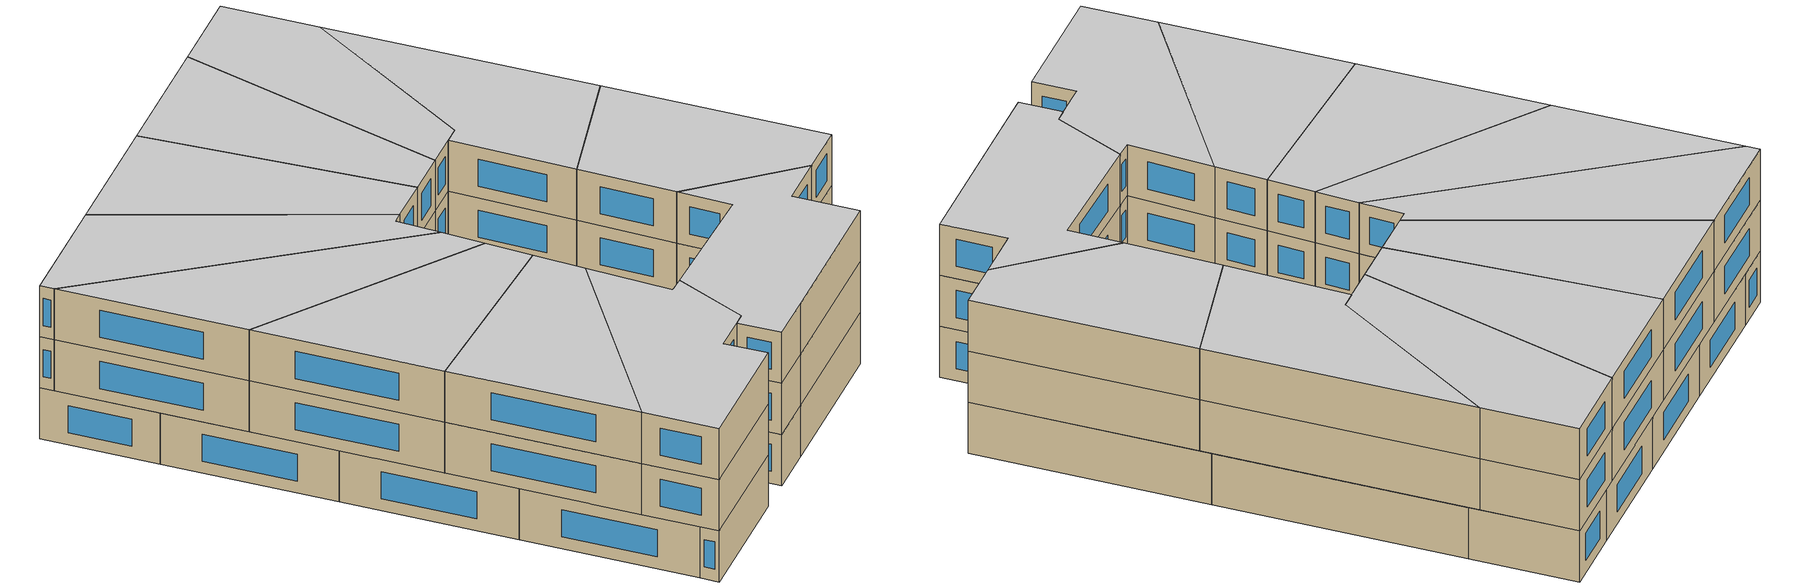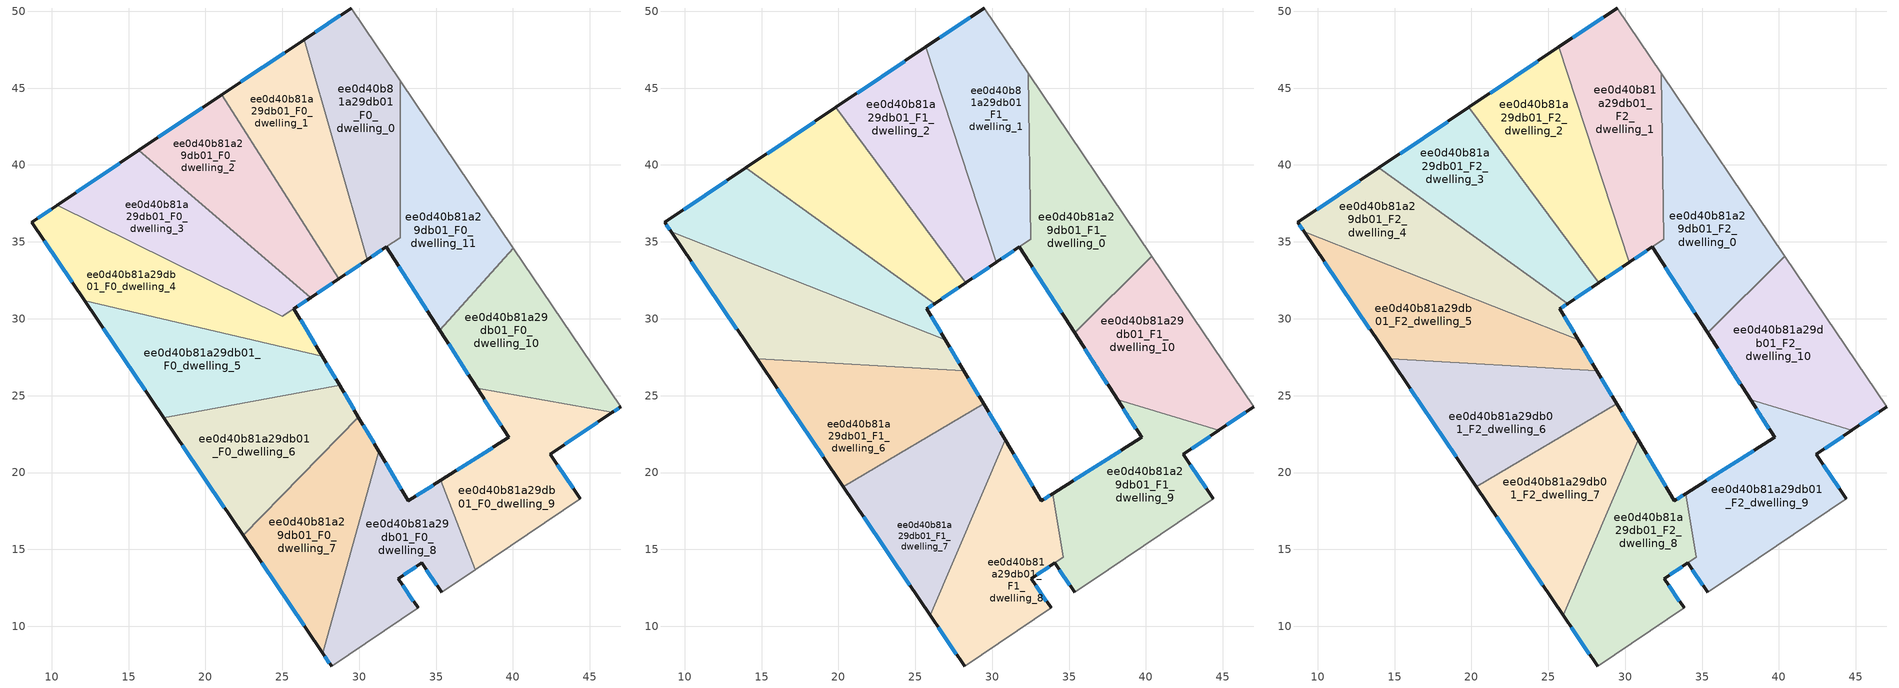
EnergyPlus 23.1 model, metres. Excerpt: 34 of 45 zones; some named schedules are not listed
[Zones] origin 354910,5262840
ee0d40b81a29db01_F0_dwelling_0
 floor ground (EU_floor_Construction): 29.47,50.21 32.66,45.5 32.66,35.27 30.52,33.84 26.41,48.16 z0
 wall outside (EU_wall_Construction): 29.47,50.21 26.41,48.16 / 30.52,33.84 31.77,34.67 z0:3
 wall to ee0d40b81a29db01_F0_dwelling_1 (EU_wall_Construction): 26.41,48.16 30.52,33.84 z0:3
 wall adiabatic (EU_wall_Construction): 32.66,45.5 29.47,50.21 z0:3
 wall to ee0d40b81a29db01_F0_dwelling_11 (EU_wall_Construction): 31.77,34.67 32.66,35.27 32.66,45.5 z0:3
 window (EU_Window_Construction): 28.75,49.73 27.13,48.64 / 30.81,34.04 31.47,34.48 z0.7:2.3
ee0d40b81a29db01_F0_dwelling_1
 floor ground (EU_floor_Construction): 26.41,48.16 30.52,33.84 28.68,32.61 21.04,44.55 z0
 wall outside (EU_wall_Construction): 28.68,32.61 30.52,33.84 / 26.41,48.16 21.04,44.55 z0:3
 wall to ee0d40b81a29db01_F0_dwelling_2 (EU_wall_Construction): 21.04,44.55 28.68,32.61 z0:3
 window (EU_Window_Construction): 29.11,32.9 30.09,33.55 / 25.15,47.31 22.31,45.4 z0.7:2.3
 ceiling adiabatic (EU_roof_Construction): 30.27,33.67 25.69,47.67 21.05,44.55 28.68,32.61 z3
ee0d40b81a29db01_F0_dwelling_10
 floor ground (EU_floor_Construction): 40.03,34.59 47.01,24.27 46.47,23.91 37.66,25.49 35.24,29.26 z0
 wall outside (EU_wall_Construction): 35.24,29.26 37.66,25.49 / 46.47,23.91 47.01,24.27 z0:3
 wall to ee0d40b81a29db01_F0_dwelling_9 (EU_wall_Construction): 37.66,25.49 46.47,23.91 z0:3
 wall to ee0d40b81a29db01_F0_dwelling_11 (EU_wall_Construction): 40.03,34.59 35.24,29.26 z0:3
 wall adiabatic (EU_wall_Construction): 47.01,24.27 40.03,34.59 z0:3
 window (EU_Window_Construction): 35.81,28.37 37.09,26.37 / 46.6,23.99 46.88,24.18 z0.7:2.3
ee0d40b81a29db01_F0_dwelling_11
 floor ground (EU_floor_Construction): 32.66,45.5 40.03,34.59 35.24,29.26 31.77,34.67 32.66,35.27 z0
 wall outside (EU_wall_Construction): 31.77,34.67 35.24,29.26 z0:3
 wall adiabatic (EU_wall_Construction): 40.03,34.59 32.66,45.5 z0:3
 window (EU_Window_Construction): 32.58,33.4 34.42,30.53 z0.7:2.3
ee0d40b81a29db01_F0_dwelling_2
 floor ground (EU_floor_Construction): 21.04,44.55 28.68,32.61 26.83,31.38 15.68,40.95 z0
 wall outside (EU_wall_Construction): 26.83,31.38 28.68,32.61 / 21.04,44.55 15.68,40.95 z0:3
 wall to ee0d40b81a29db01_F0_dwelling_3 (EU_wall_Construction): 15.68,40.95 26.83,31.38 z0:3
 window (EU_Window_Construction): 27.27,31.67 28.24,32.32 / 19.78,43.71 16.94,41.8 z0.7:2.3
 ceiling adiabatic (EU_roof_Construction): 28.68,32.61 21.05,44.55 19.84,43.74 28.26,32.33 z3
ee0d40b81a29db01_F0_dwelling_3
 floor ground (EU_floor_Construction): 26.83,31.38 25.75,30.65 25,30.16 10.36,37.38 15.68,40.95 z0
 wall outside (EU_wall_Construction): 15.68,40.95 10.36,37.38 / 25.75,30.65 26.83,31.38 z0:3
 wall to ee0d40b81a29db01_F0_dwelling_4 (EU_wall_Construction): 10.36,37.38 25,30.16 / 25.01,30.16 25.75,30.65 z0:3
 window (EU_Window_Construction): 14.43,40.11 11.61,38.22 / 26.01,30.82 26.58,31.21 z0.7:2.3
ee0d40b81a29db01_F0_dwelling_4
 floor ground (EU_floor_Construction): 25.75,30.65 27.59,27.56 12.15,31.17 8.7,36.27 10.36,37.38 25.01,30.16 z0
 wall outside (EU_wall_Construction): 10.36,37.38 8.7,36.27 12.15,31.17 / 27.59,27.56 25.75,30.65 z0:3
 wall to ee0d40b81a29db01_F0_dwelling_5 (EU_wall_Construction): 12.15,31.17 27.59,27.56 z0:3
 window (EU_Window_Construction): 9.51,35.07 11.34,32.37 / 9.97,37.12 9.09,36.53 / 27.16,28.29 26.18,29.93 z0.7:2.3
ee0d40b81a29db01_F0_dwelling_5
 floor ground (EU_floor_Construction): 27.59,27.56 28.73,25.66 17.29,23.57 12.15,31.17 z0
 wall outside (EU_wall_Construction): 28.73,25.66 27.59,27.56 / 12.15,31.17 17.29,23.57 z0:3
 wall to ee0d40b81a29db01_F0_dwelling_6 (EU_wall_Construction): 17.29,23.57 28.73,25.66 z0:3
 window (EU_Window_Construction): 28.46,26.11 27.86,27.12 / 13.36,29.38 16.08,25.35 z0.7:2.3
ee0d40b81a29db01_F0_dwelling_6
 floor ground (EU_floor_Construction): 28.73,25.66 29.95,23.61 22.45,15.92 17.29,23.57 z0
 wall outside (EU_wall_Construction): 29.95,23.61 28.73,25.66 / 17.29,23.57 22.45,15.92 z0:3
 wall to ee0d40b81a29db01_F0_dwelling_7 (EU_wall_Construction): 22.45,15.92 29.95,23.61 z0:3
 window (EU_Window_Construction): 29.66,24.09 29.02,25.18 / 18.5,21.77 21.24,17.72 z0.7:2.3
ee0d40b81a29db01_F0_dwelling_7
 floor ground (EU_floor_Construction): 29.95,23.61 31.28,21.39 27.64,8.24 22.45,15.92 z0
 wall outside (EU_wall_Construction): 31.28,21.39 29.95,23.61 / 22.45,15.92 27.64,8.24 z0:3
 wall to ee0d40b81a29db01_F0_dwelling_8 (EU_wall_Construction): 27.64,8.24 31.28,21.39 z0:3
 window (EU_Window_Construction): 30.96,21.91 30.26,23.09 / 23.67,14.12 26.42,10.05 z0.7:2.3
 ceiling adiabatic (EU_roof_Construction): 27.64,8.24 31.28,21.39 29.95,23.61 22.45,15.92 z3
ee0d40b81a29db01_F0_dwelling_8
 floor ground (EU_floor_Construction): 35.31,19.5 37.55,13.69 37.54,13.68 35.35,12.22 34.06,14.12 32.53,13.11 33.83,11.19 28.2,7.42 27.64,8.24 31.28,21.39 33.2,18.17 z0
 wall outside (EU_wall_Construction): 33.83,11.19 32.53,13.11 34.06,14.12 35.35,12.22 / 27.64,8.24 28.2,7.42 / 35.31,19.5 33.2,18.17 31.28,21.39 z0:3
 wall adiabatic (EU_wall_Construction): 28.2,7.42 33.83,11.19 / 35.35,12.22 37.54,13.68 37.55,13.69 z0:3
 wall to ee0d40b81a29db01_F0_dwelling_9 (EU_wall_Construction): 37.55,13.69 35.31,19.5 z0:3
 window (EU_Window_Construction): 34.36,13.68 35.05,12.67 / 32.89,13.34 33.7,13.88 / 33.53,11.64 32.84,12.66 / 27.77,8.05 28.07,7.61 / 32.75,18.93 31.73,20.63 / 34.81,19.19 33.69,18.48 z0.7:2.3
ee0d40b81a29db01_F0_dwelling_9
 floor ground (EU_floor_Construction): 46.47,23.91 42.42,21.19 44.38,18.28 37.55,13.69 35.31,19.5 39.72,22.28 37.66,25.49 z0
 wall outside (EU_wall_Construction): 37.66,25.49 39.72,22.28 35.31,19.5 / 44.38,18.28 42.42,21.19 46.47,23.91 z0:3
 wall adiabatic (EU_wall_Construction): 37.55,13.69 44.38,18.28 z0:3
 window (EU_Window_Construction): 38.68,21.63 36.34,20.15 / 38.14,24.73 39.23,23.03 / 43.37,21.83 45.52,23.27 / 43.92,18.96 42.88,20.51 z0.7:2.3
ee0d40b81a29db01_F1_dwelling_0
 floor to ee0d40b81a29db01_F0_dwelling_11 (EU_floor_Construction): 32.66,45.5 40.03,34.59 35.24,29.26 31.77,34.67 32.66,35.27 z3
 floor to ee0d40b81a29db01_F0_dwelling_0 (EU_floor_Construction): 32.34,45.97 32.66,45.5 32.66,35.27 31.77,34.67 32.51,35.17 z3
 floor to ee0d40b81a29db01_F0_dwelling_10 (EU_floor_Construction): 40.03,34.59 40.38,34.08 35.36,29.08 35.24,29.26 z3
 wall outside (EU_wall_Construction): 31.77,34.67 35.36,29.08 z3:6
 wall to ee0d40b81a29db01_F1_dwelling_1 (EU_wall_Construction): 32.34,45.97 32.51,35.17 31.77,34.67 z3:6
 wall adiabatic (EU_wall_Construction): 40.38,34.08 32.34,45.97 z3:6
 wall to ee0d40b81a29db01_F1_dwelling_10 (EU_wall_Construction): 35.36,29.08 40.38,34.08 z3:6
 window (EU_Window_Construction): 32.61,33.36 34.51,30.39 z3.7:5.3
ee0d40b81a29db01_F1_dwelling_1
 floor to ee0d40b81a29db01_F0_dwelling_0 (EU_floor_Construction): 29.47,50.21 32.34,45.97 32.51,35.17 30.52,33.84 26.41,48.16 z3
 floor to ee0d40b81a29db01_F0_dwelling_1 (EU_floor_Construction): 26.41,48.16 30.52,33.84 30.27,33.67 25.69,47.67 z3
 wall outside (EU_wall_Construction): 29.47,50.21 25.69,47.67 / 30.27,33.67 31.77,34.67 z3:6
 wall to ee0d40b81a29db01_F1_dwelling_2 (EU_wall_Construction): 25.69,47.67 30.27,33.67 z3:6
 wall adiabatic (EU_wall_Construction): 32.34,45.97 29.47,50.21 z3:6
 window (EU_Window_Construction): 28.58,49.61 26.58,48.27 / 30.62,33.91 31.41,34.44 z3.7:5.3
ee0d40b81a29db01_F1_dwelling_10
 floor to ee0d40b81a29db01_F0_dwelling_10 (EU_floor_Construction): 40.38,34.08 47.01,24.27 46.47,23.91 37.66,25.49 35.36,29.08 z3
 floor to ee0d40b81a29db01_F0_dwelling_9 (EU_floor_Construction): 46.47,23.91 44.73,22.74 38.15,24.72 37.66,25.49 z3
 wall outside (EU_wall_Construction): 35.36,29.08 38.15,24.72 / 44.73,22.74 47.01,24.27 z3:6
 wall to ee0d40b81a29db01_F1_dwelling_9 (EU_wall_Construction): 38.15,24.72 44.73,22.74 z3:6
 wall adiabatic (EU_wall_Construction): 47.01,24.27 40.38,34.08 z3:6
 window (EU_Window_Construction): 36.01,28.05 37.49,25.75 / 45.27,23.1 46.47,23.91 z3.7:5.3
ee0d40b81a29db01_F1_dwelling_2
 floor adiabatic (EU_floor_Construction): 25.69,47.67 30.27,33.67 28.26,32.33 19.84,43.74 z3
 wall outside (EU_wall_Construction): 28.26,32.33 30.27,33.67 / 25.69,47.67 19.84,43.74 z3:6
 wall to ee0d40b81a29db01_F1_dwelling_3 (EU_wall_Construction): 19.84,43.74 28.26,32.33 z3:6
 window (EU_Window_Construction): 28.73,32.65 29.8,33.36 / 24.32,46.75 21.21,44.67 z3.7:5.3
ee0d40b81a29db01_F1_dwelling_3
 floor to ee0d40b81a29db01_F0_dwelling_2 (EU_floor_Construction): 19.84,43.74 28.26,32.33 26.83,31.38 15.68,40.95 z3
 floor to ee0d40b81a29db01_F0_dwelling_3 (EU_floor_Construction): 26.83,31.38 26.25,30.99 13.98,39.81 15.68,40.95 z3
 wall outside (EU_wall_Construction): 26.25,30.99 28.26,32.33 / 19.84,43.74 13.98,39.81 z3:6
 wall to ee0d40b81a29db01_F1_dwelling_4 (EU_wall_Construction): 13.98,39.81 26.25,30.99 z3:6
 window (EU_Window_Construction): 26.72,31.3 27.79,32.02 / 18.46,42.82 15.35,40.73 z3.7:5.3
ee0d40b81a29db01_F1_dwelling_4
 floor to ee0d40b81a29db01_F0_dwelling_3 (EU_floor_Construction): 26.25,30.99 25.75,30.65 25,30.16 10.36,37.38 13.98,39.81 z3
 floor to ee0d40b81a29db01_F0_dwelling_4 (EU_floor_Construction): 25.75,30.65 26.96,28.63 9.11,35.66 8.7,36.27 10.36,37.38 25.01,30.16 z3
 wall outside (EU_wall_Construction): 26.96,28.63 25.75,30.65 26.25,30.99 / 13.98,39.81 8.7,36.27 9.11,35.66 z3:6
 wall to ee0d40b81a29db01_F1_dwelling_5 (EU_wall_Construction): 9.11,35.66 26.96,28.63 z3:6
 window (EU_Window_Construction): 25.87,30.73 26.13,30.91 / 26.68,29.1 26.04,30.18 / 8.8,36.13 9.02,35.8 / 12.74,38.98 9.94,37.1 z3.7:5.3
ee0d40b81a29db01_F1_dwelling_5
 floor to ee0d40b81a29db01_F0_dwelling_4 (EU_floor_Construction): 26.96,28.63 27.59,27.56 12.15,31.17 9.11,35.66 z3
 floor to ee0d40b81a29db01_F0_dwelling_5 (EU_floor_Construction): 27.59,27.56 28.15,26.63 14.7,27.39 12.15,31.17 z3
 wall outside (EU_wall_Construction): 28.15,26.63 26.96,28.63 / 9.11,35.66 14.7,27.39 z3:6
 wall to ee0d40b81a29db01_F1_dwelling_6 (EU_wall_Construction): 14.7,27.39 28.15,26.63 z3:6
 window (EU_Window_Construction): 27.87,27.1 27.24,28.16 / 10.43,33.72 13.39,29.33 z3.7:5.3
ee0d40b81a29db01_F1_dwelling_6
 floor to ee0d40b81a29db01_F0_dwelling_5 (EU_floor_Construction): 28.15,26.63 28.73,25.66 17.29,23.57 14.7,27.39 z3
 floor to ee0d40b81a29db01_F0_dwelling_6 (EU_floor_Construction): 28.73,25.66 29.44,24.47 20.32,19.07 17.29,23.57 z3
 wall outside (EU_wall_Construction): 29.44,24.47 28.15,26.63 / 14.7,27.39 20.32,19.07 z3:6
 wall to ee0d40b81a29db01_F1_dwelling_7 (EU_wall_Construction): 20.32,19.07 29.44,24.47 z3:6
 window (EU_Window_Construction): 29.13,24.98 28.45,26.13 / 16.02,25.44 19,21.03 z3.7:5.3
ee0d40b81a29db01_F1_dwelling_7
 floor to ee0d40b81a29db01_F0_dwelling_6 (EU_floor_Construction): 29.44,24.47 29.95,23.61 22.45,15.93 20.32,19.07 z3
 floor adiabatic (EU_floor_Construction): 29.95,23.61 30.84,22.12 25.97,10.71 22.45,15.93 z3
 wall outside (EU_wall_Construction): 30.84,22.12 29.44,24.47 / 20.32,19.07 25.97,10.71 z3:6
 wall to ee0d40b81a29db01_F1_dwelling_8 (EU_wall_Construction): 25.97,10.71 30.84,22.12 z3:6
 window (EU_Window_Construction): 30.51,22.67 29.77,23.92 / 21.65,17.11 24.65,12.67 z3.7:5.3
ee0d40b81a29db01_F1_dwelling_8
 floor to ee0d40b81a29db01_F0_dwelling_8 (EU_floor_Construction): 33.93,18.63 34.61,14.49 32.53,13.11 33.83,11.19 28.2,7.42 27.64,8.24 31.28,21.39 33.2,18.17 z3
 floor adiabatic (EU_floor_Construction): 30.84,22.12 31.28,21.39 27.64,8.24 25.97,10.71 z3
 wall outside (EU_wall_Construction): 33.83,11.19 32.53,13.11 34.06,14.12 / 25.97,10.71 28.2,7.42 / 33.93,18.63 33.2,18.17 30.84,22.12 z3:6
 wall adiabatic (EU_wall_Construction): 28.2,7.42 33.83,11.19 z3:6
 wall to ee0d40b81a29db01_F1_dwelling_9 (EU_wall_Construction): 34.06,14.12 34.61,14.49 33.93,18.63 z3:6
 window (EU_Window_Construction): 33.53,11.64 32.84,12.66 / 26.5,9.94 27.67,8.19 / 32.64,19.1 31.39,21.19 / 33.76,18.52 33.37,18.28 / 32.89,13.34 33.7,13.88 z3.7:5.3
ee0d40b81a29db01_F1_dwelling_9
 floor to ee0d40b81a29db01_F0_dwelling_8 (EU_floor_Construction): 35.31,19.5 37.55,13.69 37.54,13.68 35.35,12.22 34.06,14.12 34.61,14.49 33.93,18.63 z3
 floor to ee0d40b81a29db01_F0_dwelling_9 (EU_floor_Construction): 44.73,22.74 42.42,21.19 44.38,18.28 37.55,13.69 35.31,19.5 39.72,22.28 38.15,24.72 z3
 wall outside (EU_wall_Construction): 38.15,24.72 39.72,22.28 33.93,18.63 / 44.38,18.28 42.42,21.19 44.73,22.74 / 34.06,14.12 35.35,12.22 z3:6
 wall adiabatic (EU_wall_Construction): 35.35,12.22 37.54,13.68 44.38,18.28 z3:6
 window (EU_Window_Construction): 38.36,21.42 35.29,19.49 / 38.52,24.15 39.35,22.85 / 42.96,21.55 44.19,22.38 / 43.92,18.96 42.88,20.51 / 34.36,13.68 35.05,12.67 z3.7:5.3
ee0d40b81a29db01_F2_dwelling_0
 floor to ee0d40b81a29db01_F1_dwelling_0 (EU_floor_Construction): 32.34,45.97 40.38,34.08 35.36,29.08 31.77,34.67 32.51,35.17 z6
 wall outside (EU_wall_Construction): 31.77,34.67 35.36,29.08 z6:9
 wall to ee0d40b81a29db01_F2_dwelling_1 (EU_wall_Construction): 32.34,45.97 32.51,35.17 31.77,34.67 z6:9
 wall adiabatic (EU_wall_Construction): 40.38,34.08 32.34,45.97 z6:9
 wall to ee0d40b81a29db01_F2_dwelling_10 (EU_wall_Construction): 35.36,29.08 40.38,34.08 z6:9
 window (EU_Window_Construction): 32.61,33.36 34.51,30.39 z6.7:8.3
 ceiling to ee0d40b81a29db01_F3_dwelling_0 (EU_floor_Construction): 40.38,34.08 32.34,45.97 32.51,35.17 31.77,34.67 35.36,29.08 z9
ee0d40b81a29db01_F2_dwelling_1
 floor to ee0d40b81a29db01_F1_dwelling_1 (EU_floor_Construction): 29.47,50.21 32.34,45.97 32.51,35.17 30.27,33.67 25.69,47.67 z6
 wall outside (EU_wall_Construction): 29.47,50.21 25.69,47.67 / 30.27,33.67 31.77,34.67 z6:9
 wall to ee0d40b81a29db01_F2_dwelling_2 (EU_wall_Construction): 25.69,47.67 30.27,33.67 z6:9
 wall adiabatic (EU_wall_Construction): 32.34,45.97 29.47,50.21 z6:9
 window (EU_Window_Construction): 28.58,49.61 26.58,48.27 / 30.62,33.91 31.41,34.44 z6.7:8.3
 ceiling to ee0d40b81a29db01_F3_dwelling_1 (EU_floor_Construction): 32.51,35.17 32.34,45.97 29.47,50.21 25.69,47.67 30.27,33.67 z9
ee0d40b81a29db01_F2_dwelling_10
 floor to ee0d40b81a29db01_F1_dwelling_10 (EU_floor_Construction): 40.38,34.08 47.01,24.27 44.73,22.74 38.15,24.72 35.36,29.08 z6
 wall outside (EU_wall_Construction): 35.36,29.08 38.15,24.72 / 44.73,22.74 47.01,24.27 z6:9
 wall to ee0d40b81a29db01_F2_dwelling_9 (EU_wall_Construction): 38.15,24.72 44.73,22.74 z6:9
 wall adiabatic (EU_wall_Construction): 47.01,24.27 40.38,34.08 z6:9
 window (EU_Window_Construction): 36.01,28.05 37.49,25.75 / 45.27,23.1 46.47,23.91 z6.7:8.3
 ceiling to ee0d40b81a29db01_F3_dwelling_10 (EU_floor_Construction): 47.01,24.27 40.38,34.08 35.36,29.08 38.15,24.72 44.73,22.74 z9
ee0d40b81a29db01_F2_dwelling_2
 floor to ee0d40b81a29db01_F1_dwelling_2 (EU_floor_Construction): 25.69,47.67 30.27,33.67 28.26,32.33 19.84,43.74 z6
 wall outside (EU_wall_Construction): 28.26,32.33 30.27,33.67 / 25.69,47.67 19.84,43.74 z6:9
 wall to ee0d40b81a29db01_F2_dwelling_3 (EU_wall_Construction): 19.84,43.74 28.26,32.33 z6:9
 window (EU_Window_Construction): 28.73,32.65 29.8,33.36 / 24.32,46.75 21.21,44.67 z6.7:8.3
 ceiling to ee0d40b81a29db01_F3_dwelling_2 (EU_floor_Construction): 30.27,33.67 25.69,47.67 19.84,43.74 28.26,32.33 z9
ee0d40b81a29db01_F2_dwelling_3
 floor to ee0d40b81a29db01_F1_dwelling_3 (EU_floor_Construction): 19.84,43.74 28.26,32.33 26.25,30.99 13.98,39.81 z6
 wall outside (EU_wall_Construction): 26.25,30.99 28.26,32.33 / 19.84,43.74 13.98,39.81 z6:9
 wall to ee0d40b81a29db01_F2_dwelling_4 (EU_wall_Construction): 13.98,39.81 26.25,30.99 z6:9
 window (EU_Window_Construction): 26.72,31.3 27.79,32.02 / 18.46,42.82 15.35,40.73 z6.7:8.3
 ceiling to ee0d40b81a29db01_F3_dwelling_3 (EU_floor_Construction): 28.26,32.33 19.84,43.74 13.98,39.81 26.25,30.99 z9
ee0d40b81a29db01_F2_dwelling_4
 floor to ee0d40b81a29db01_F1_dwelling_4 (EU_floor_Construction): 26.25,30.99 25.75,30.65 26.96,28.63 9.11,35.66 8.7,36.27 13.98,39.81 z6
 wall outside (EU_wall_Construction): 26.96,28.63 25.75,30.65 26.25,30.99 / 13.98,39.81 8.7,36.27 9.11,35.66 z6:9
 wall to ee0d40b81a29db01_F2_dwelling_5 (EU_wall_Construction): 9.11,35.66 26.96,28.63 z6:9
 window (EU_Window_Construction): 25.87,30.73 26.13,30.91 / 26.68,29.1 26.04,30.18 / 8.8,36.13 9.02,35.8 / 12.74,38.98 9.94,37.1 z6.7:8.3
 ceiling to ee0d40b81a29db01_F3_dwelling_4 (EU_floor_Construction): 26.96,28.63 25.75,30.65 26.25,30.99 13.98,39.81 8.7,36.27 9.11,35.66 z9
ee0d40b81a29db01_F2_dwelling_5
 floor to ee0d40b81a29db01_F1_dwelling_5 (EU_floor_Construction): 26.96,28.63 28.15,26.63 14.7,27.39 9.11,35.66 z6
 wall outside (EU_wall_Construction): 28.15,26.63 26.96,28.63 / 9.11,35.66 14.7,27.39 z6:9
 wall to ee0d40b81a29db01_F2_dwelling_6 (EU_wall_Construction): 14.7,27.39 28.15,26.63 z6:9
 window (EU_Window_Construction): 27.87,27.1 27.24,28.16 / 10.43,33.72 13.39,29.33 z6.7:8.3
 ceiling to ee0d40b81a29db01_F3_dwelling_5 (EU_floor_Construction): 28.15,26.63 26.96,28.63 9.11,35.66 14.7,27.39 z9
ee0d40b81a29db01_F2_dwelling_6
 floor to ee0d40b81a29db01_F1_dwelling_6 (EU_floor_Construction): 28.15,26.63 29.44,24.47 20.32,19.07 14.7,27.39 z6
 wall outside (EU_wall_Construction): 29.44,24.47 28.15,26.63 / 14.7,27.39 20.32,19.07 z6:9
 wall to ee0d40b81a29db01_F2_dwelling_7 (EU_wall_Construction): 20.32,19.07 29.44,24.47 z6:9
 window (EU_Window_Construction): 29.13,24.98 28.45,26.13 / 16.02,25.44 19,21.03 z6.7:8.3
 ceiling to ee0d40b81a29db01_F3_dwelling_6 (EU_floor_Construction): 29.44,24.47 28.15,26.63 14.7,27.39 20.32,19.07 z9
ee0d40b81a29db01_F2_dwelling_7
 floor to ee0d40b81a29db01_F1_dwelling_7 (EU_floor_Construction): 29.44,24.47 30.84,22.12 25.97,10.71 20.32,19.07 z6
 wall outside (EU_wall_Construction): 30.84,22.12 29.44,24.47 / 20.32,19.07 25.97,10.71 z6:9
 wall to ee0d40b81a29db01_F2_dwelling_8 (EU_wall_Construction): 25.97,10.71 30.84,22.12 z6:9
 window (EU_Window_Construction): 30.51,22.67 29.77,23.92 / 21.65,17.11 24.65,12.67 z6.7:8.3
 ceiling to ee0d40b81a29db01_F3_dwelling_7 (EU_floor_Construction): 25.97,10.71 30.84,22.12 29.44,24.47 20.32,19.07 z9
ee0d40b81a29db01_F2_dwelling_8
 floor to ee0d40b81a29db01_F1_dwelling_8 (EU_floor_Construction): 33.93,18.63 34.61,14.49 32.53,13.11 33.83,11.19 28.2,7.42 25.97,10.71 30.84,22.12 33.2,18.17 z6
 wall outside (EU_wall_Construction): 33.83,11.19 32.53,13.11 34.06,14.12 / 25.97,10.71 28.2,7.42 / 33.93,18.63 33.2,18.17 30.84,22.12 z6:9
 wall adiabatic (EU_wall_Construction): 28.2,7.42 33.83,11.19 z6:9
 wall to ee0d40b81a29db01_F2_dwelling_9 (EU_wall_Construction): 34.06,14.12 34.61,14.49 33.93,18.63 z6:9
 window (EU_Window_Construction): 33.53,11.64 32.84,12.66 / 26.5,9.94 27.67,8.19 / 32.64,19.1 31.39,21.19 / 33.76,18.52 33.37,18.28 / 32.89,13.34 33.7,13.88 z6.7:8.3
 ceiling to ee0d40b81a29db01_F3_dwelling_8 (EU_floor_Construction): 33.83,11.19 32.53,13.11 34.61,14.49 33.93,18.63 33.2,18.17 30.84,22.12 25.97,10.71 28.2,7.42 z9
ee0d40b81a29db01_F2_dwelling_9
 floor to ee0d40b81a29db01_F1_dwelling_9 (EU_floor_Construction): 44.73,22.74 42.42,21.19 44.38,18.28 37.54,13.68 35.35,12.22 34.06,14.12 34.61,14.49 33.93,18.63 39.72,22.28 38.15,24.72 z6
 wall outside (EU_wall_Construction): 38.15,24.72 39.72,22.28 33.93,18.63 / 44.38,18.28 42.42,21.19 44.73,22.74 / 34.06,14.12 35.35,12.22 z6:9
 wall adiabatic (EU_wall_Construction): 35.35,12.22 37.54,13.68 44.38,18.28 z6:9
 window (EU_Window_Construction): 38.36,21.42 35.29,19.49 / 38.52,24.15 39.35,22.85 / 42.96,21.55 44.19,22.38 / 43.92,18.96 42.88,20.51 / 34.36,13.68 35.05,12.67 z6.7:8.3
 ceiling to ee0d40b81a29db01_F3_dwelling_9 (EU_floor_Construction): 44.38,18.28 42.42,21.19 44.73,22.74 38.15,24.72 39.72,22.28 33.93,18.63 34.61,14.49 34.06,14.12 35.35,12.22 37.54,13.68 z9
[Building]
EU S2 Campaign: North Axis=0; Terrain=City; Solar Distribution=FullExterior
[Site:Location]
Budapest.Ferenc.Liszt.Intl.AP: Latitude=47.437; Longitude=19.256; Time Zone=1; Elevation=185
[SizingPeriod:WeatherFileDays]
AnnualSizingPeriod: Begin Month=1; Begin Day of Month=1; End Month=12; End Day of Month=31; Day of Week for Start Day=Monday; Use Weather File Daylight Saving Period=No; Use Weather File Rain and Snow Indicators=No
[MATERIAL]
EU_InternalMass_Material: Roughness=MediumRough; Thickness=0.1; Conductivity=1; Density=1800; Specific Heat=900; Thermal Absorptance=0.9; Solar Absorptance=0.7; Visible Absorptance=0.7
[MATERIAL:NOMASS] Roughness=MediumRough; Thermal Absorptance=0.9; Solar Absorptance=0.7; Visible Absorptance=0.7
Name | Thermal Resistance
EU_wall_NoMass | 0.832559
EU_roof_NoMass | 1.39638
EU_floor_NoMass | 0.872794
[WINDOWMATERIAL:SIMPLEGLAZINGSYSTEM]
EU_Window_SimpleGlazing: UFactor=2.79869; Solar Heat Gain Coefficient=0.75; Visible Transmittance=0.75
[CONSTRUCTION]
EU_wall_Construction: EU_wall_NoMass
EU_roof_Construction: EU_roof_NoMass
EU_floor_Construction: EU_floor_NoMass
EU_Window_Construction: EU_Window_SimpleGlazing
EU_InternalMass_Construction: EU_InternalMass_Material
[ZONE] Type=1; Multiplier=1; Ceiling Height=autocalculate; Floor Area=autocalculate; Part of Total Floor Area=Yes
Name | Volume
ee0d40b81a29db01_F0_dwelling_0 | 181.905
ee0d40b81a29db01_F1_dwelling_0; ee0d40b81a29db01_F2_dwelling_0 | 203.246
ee0d40b81a29db01_F0_dwelling_1 | 184.555
ee0d40b81a29db01_F1_dwelling_1; ee0d40b81a29db01_F2_dwelling_1 | 199.438
ee0d40b81a29db01_F0_dwelling_10 | 184.536
ee0d40b81a29db01_F1_dwelling_10; ee0d40b81a29db01_F2_dwelling_10 | 201.342
ee0d40b81a29db01_F0_dwelling_11 | 187.185
ee0d40b81a29db01_F0_dwelling_2 | 184.514
ee0d40b81a29db01_F1_dwelling_2; ee0d40b81a29db01_F2_dwelling_2 | 201.306
ee0d40b81a29db01_F0_dwelling_3 | 182.67
ee0d40b81a29db01_F1_dwelling_3; ee0d40b81a29db01_F2_dwelling_3; ee0d40b81a29db01_F1_dwelling_4; ee0d40b81a29db01_F2_dwelling_4 | 201.333
ee0d40b81a29db01_F0_dwelling_4 | 186.462
ee0d40b81a29db01_F0_dwelling_5 | 184.566
ee0d40b81a29db01_F1_dwelling_5; ee0d40b81a29db01_F2_dwelling_5 | 201.314
ee0d40b81a29db01_F0_dwelling_6 | 184.56
ee0d40b81a29db01_F1_dwelling_6; ee0d40b81a29db01_F2_dwelling_6 | 201.326
ee0d40b81a29db01_F0_dwelling_7 | 184.522
ee0d40b81a29db01_F1_dwelling_7; ee0d40b81a29db01_F2_dwelling_7 | 201.312
ee0d40b81a29db01_F0_dwelling_8 | 184.57
ee0d40b81a29db01_F1_dwelling_8 | 199.92
ee0d40b81a29db01_F2_dwelling_8 | 199.939
ee0d40b81a29db01_F0_dwelling_9 | 184.556
ee0d40b81a29db01_F1_dwelling_9; ee0d40b81a29db01_F2_dwelling_9 | 202.749
[INTERNALMASS] Construction=EU_InternalMass_Construction
Name | Zone or ZoneList | Surface Area
ee0d40b81a29db01_F0_dwelling_0_EU_InternalMass | ee0d40b81a29db01_F0_dwelling_0 | 60.6346
ee0d40b81a29db01_F0_dwelling_1_EU_InternalMass | ee0d40b81a29db01_F0_dwelling_1 | 61.5185
ee0d40b81a29db01_F0_dwelling_2_EU_InternalMass | ee0d40b81a29db01_F0_dwelling_2 | 61.5046
ee0d40b81a29db01_F0_dwelling_3_EU_InternalMass | ee0d40b81a29db01_F0_dwelling_3 | 60.892
ee0d40b81a29db01_F0_dwelling_4_EU_InternalMass | ee0d40b81a29db01_F0_dwelling_4 | 62.1556
ee0d40b81a29db01_F0_dwelling_5_EU_InternalMass | ee0d40b81a29db01_F0_dwelling_5 | 61.5217
ee0d40b81a29db01_F0_dwelling_6_EU_InternalMass | ee0d40b81a29db01_F0_dwelling_6 | 61.5197
ee0d40b81a29db01_F0_dwelling_7_EU_InternalMass | ee0d40b81a29db01_F0_dwelling_7 | 61.5074
ee0d40b81a29db01_F0_dwelling_8_EU_InternalMass | ee0d40b81a29db01_F0_dwelling_8 | 61.5235
ee0d40b81a29db01_F0_dwelling_9_EU_InternalMass | ee0d40b81a29db01_F0_dwelling_9 | 61.5185
ee0d40b81a29db01_F0_dwelling_10_EU_InternalMass | ee0d40b81a29db01_F0_dwelling_10 | 61.5118
ee0d40b81a29db01_F0_dwelling_11_EU_InternalMass | ee0d40b81a29db01_F0_dwelling_11 | 62.396
ee0d40b81a29db01_F1_dwelling_0_EU_InternalMass | ee0d40b81a29db01_F1_dwelling_0 | 67.7471
ee0d40b81a29db01_F1_dwelling_1_EU_InternalMass | ee0d40b81a29db01_F1_dwelling_1 | 66.4803
ee0d40b81a29db01_F1_dwelling_2_EU_InternalMass | ee0d40b81a29db01_F1_dwelling_2 | 67.102
ee0d40b81a29db01_F1_dwelling_3_EU_InternalMass | ee0d40b81a29db01_F1_dwelling_3 | 67.1111
ee0d40b81a29db01_F1_dwelling_4_EU_InternalMass | ee0d40b81a29db01_F1_dwelling_4 | 67.1107
ee0d40b81a29db01_F1_dwelling_5_EU_InternalMass | ee0d40b81a29db01_F1_dwelling_5 | 67.1046
ee0d40b81a29db01_F1_dwelling_6_EU_InternalMass | ee0d40b81a29db01_F1_dwelling_6 | 67.1083
ee0d40b81a29db01_F1_dwelling_7_EU_InternalMass | ee0d40b81a29db01_F1_dwelling_7 | 67.1041
ee0d40b81a29db01_F1_dwelling_8_EU_InternalMass | ee0d40b81a29db01_F1_dwelling_8 | 66.6458
ee0d40b81a29db01_F1_dwelling_9_EU_InternalMass | ee0d40b81a29db01_F1_dwelling_9 | 67.5836
ee0d40b81a29db01_F1_dwelling_10_EU_InternalMass | ee0d40b81a29db01_F1_dwelling_10 | 67.114
ee0d40b81a29db01_F2_dwelling_0_EU_InternalMass | ee0d40b81a29db01_F2_dwelling_0 | 67.7471
ee0d40b81a29db01_F2_dwelling_1_EU_InternalMass | ee0d40b81a29db01_F2_dwelling_1 | 66.4803
ee0d40b81a29db01_F2_dwelling_2_EU_InternalMass | ee0d40b81a29db01_F2_dwelling_2 | 67.102
ee0d40b81a29db01_F2_dwelling_3_EU_InternalMass | ee0d40b81a29db01_F2_dwelling_3 | 67.1111
ee0d40b81a29db01_F2_dwelling_4_EU_InternalMass | ee0d40b81a29db01_F2_dwelling_4 | 67.1107
ee0d40b81a29db01_F2_dwelling_5_EU_InternalMass | ee0d40b81a29db01_F2_dwelling_5 | 67.1046
ee0d40b81a29db01_F2_dwelling_6_EU_InternalMass | ee0d40b81a29db01_F2_dwelling_6 | 67.1083
ee0d40b81a29db01_F2_dwelling_7_EU_InternalMass | ee0d40b81a29db01_F2_dwelling_7 | 67.1041
ee0d40b81a29db01_F2_dwelling_8_EU_InternalMass | ee0d40b81a29db01_F2_dwelling_8 | 66.6458
ee0d40b81a29db01_F2_dwelling_9_EU_InternalMass | ee0d40b81a29db01_F2_dwelling_9 | 67.5836
ee0d40b81a29db01_F2_dwelling_10_EU_InternalMass | ee0d40b81a29db01_F2_dwelling_10 | 67.114
[OTHEREQUIPMENT] Fuel Type=Electricity; Design Level Calculation Method=Watts/Area; Power per Zone Floor Area=1; Fraction Latent=0; Fraction Radiant=0; Fraction Lost=0; Carbon Dioxide Generation Rate=0; EndUse Subcategory=EU_Step8_InternalGains
Name | Zone or ZoneList or Space or SpaceList | Schedule
EU_Step8_InternalGain_ee0d40b81a29db01_F0_dwelling_0_f000 | ee0d40b81a29db01_F0_dwelling_0 | EU_Step8_GainSchedule_ee0d40b81a29db01_F0_dwelling_0_f000
EU_Step8_InternalGain_ee0d40b81a29db01_F0_dwelling_1_f000 | ee0d40b81a29db01_F0_dwelling_1 | EU_Step8_GainSchedule_ee0d40b81a29db01_F0_dwelling_1_f000
EU_Step8_InternalGain_ee0d40b81a29db01_F0_dwelling_2_f000 | ee0d40b81a29db01_F0_dwelling_2 | EU_Step8_GainSchedule_ee0d40b81a29db01_F0_dwelling_2_f000
EU_Step8_InternalGain_ee0d40b81a29db01_F0_dwelling_3_f000 | ee0d40b81a29db01_F0_dwelling_3 | EU_Step8_GainSchedule_ee0d40b81a29db01_F0_dwelling_3_f000
EU_Step8_InternalGain_ee0d40b81a29db01_F0_dwelling_4_f000 | ee0d40b81a29db01_F0_dwelling_4 | EU_Step8_GainSchedule_ee0d40b81a29db01_F0_dwelling_4_f000
EU_Step8_InternalGain_ee0d40b81a29db01_F0_dwelling_5_f000 | ee0d40b81a29db01_F0_dwelling_5 | EU_Step8_GainSchedule_ee0d40b81a29db01_F0_dwelling_5_f000
EU_Step8_InternalGain_ee0d40b81a29db01_F0_dwelling_6_f000 | ee0d40b81a29db01_F0_dwelling_6 | EU_Step8_GainSchedule_ee0d40b81a29db01_F0_dwelling_6_f000
EU_Step8_InternalGain_ee0d40b81a29db01_F0_dwelling_7_f000 | ee0d40b81a29db01_F0_dwelling_7 | EU_Step8_GainSchedule_ee0d40b81a29db01_F0_dwelling_7_f000
EU_Step8_InternalGain_ee0d40b81a29db01_F0_dwelling_8_f000 | ee0d40b81a29db01_F0_dwelling_8 | EU_Step8_GainSchedule_ee0d40b81a29db01_F0_dwelling_8_f000
EU_Step8_InternalGain_ee0d40b81a29db01_F0_dwelling_9_f000 | ee0d40b81a29db01_F0_dwelling_9 | EU_Step8_GainSchedule_ee0d40b81a29db01_F0_dwelling_9_f000
EU_Step8_InternalGain_ee0d40b81a29db01_F0_dwelling_10_f000 | ee0d40b81a29db01_F0_dwelling_10 | EU_Step8_GainSchedule_ee0d40b81a29db01_F0_dwelling_10_f000
EU_Step8_InternalGain_ee0d40b81a29db01_F0_dwelling_11_f000 | ee0d40b81a29db01_F0_dwelling_11 | EU_Step8_GainSchedule_ee0d40b81a29db01_F0_dwelling_11_f000
EU_Step8_InternalGain_ee0d40b81a29db01_F1_dwelling_0_f000 | ee0d40b81a29db01_F1_dwelling_0 | EU_Step8_GainSchedule_ee0d40b81a29db01_F1_dwelling_0_f000
EU_Step8_InternalGain_ee0d40b81a29db01_F1_dwelling_1_f000 | ee0d40b81a29db01_F1_dwelling_1 | EU_Step8_GainSchedule_ee0d40b81a29db01_F1_dwelling_1_f000
EU_Step8_InternalGain_ee0d40b81a29db01_F1_dwelling_2_f000 | ee0d40b81a29db01_F1_dwelling_2 | EU_Step8_GainSchedule_ee0d40b81a29db01_F1_dwelling_2_f000
EU_Step8_InternalGain_ee0d40b81a29db01_F1_dwelling_3_f000 | ee0d40b81a29db01_F1_dwelling_3 | EU_Step8_GainSchedule_ee0d40b81a29db01_F1_dwelling_3_f000
EU_Step8_InternalGain_ee0d40b81a29db01_F1_dwelling_4_f000 | ee0d40b81a29db01_F1_dwelling_4 | EU_Step8_GainSchedule_ee0d40b81a29db01_F1_dwelling_4_f000
EU_Step8_InternalGain_ee0d40b81a29db01_F1_dwelling_5_f000 | ee0d40b81a29db01_F1_dwelling_5 | EU_Step8_GainSchedule_ee0d40b81a29db01_F1_dwelling_5_f000
EU_Step8_InternalGain_ee0d40b81a29db01_F1_dwelling_6_f000 | ee0d40b81a29db01_F1_dwelling_6 | EU_Step8_GainSchedule_ee0d40b81a29db01_F1_dwelling_6_f000
EU_Step8_InternalGain_ee0d40b81a29db01_F1_dwelling_7_f000 | ee0d40b81a29db01_F1_dwelling_7 | EU_Step8_GainSchedule_ee0d40b81a29db01_F1_dwelling_7_f000
EU_Step8_InternalGain_ee0d40b81a29db01_F1_dwelling_8_f000 | ee0d40b81a29db01_F1_dwelling_8 | EU_Step8_GainSchedule_ee0d40b81a29db01_F1_dwelling_8_f000
EU_Step8_InternalGain_ee0d40b81a29db01_F1_dwelling_9_f000 | ee0d40b81a29db01_F1_dwelling_9 | EU_Step8_GainSchedule_ee0d40b81a29db01_F1_dwelling_9_f000
EU_Step8_InternalGain_ee0d40b81a29db01_F1_dwelling_10_f000 | ee0d40b81a29db01_F1_dwelling_10 | EU_Step8_GainSchedule_ee0d40b81a29db01_F1_dwelling_10_f000
EU_Step8_InternalGain_ee0d40b81a29db01_F2_dwelling_0_f000 | ee0d40b81a29db01_F2_dwelling_0 | EU_Step8_GainSchedule_ee0d40b81a29db01_F2_dwelling_0_f000
EU_Step8_InternalGain_ee0d40b81a29db01_F2_dwelling_1_f000 | ee0d40b81a29db01_F2_dwelling_1 | EU_Step8_GainSchedule_ee0d40b81a29db01_F2_dwelling_1_f000
EU_Step8_InternalGain_ee0d40b81a29db01_F2_dwelling_2_f000 | ee0d40b81a29db01_F2_dwelling_2 | EU_Step8_GainSchedule_ee0d40b81a29db01_F2_dwelling_2_f000
EU_Step8_InternalGain_ee0d40b81a29db01_F2_dwelling_3_f000 | ee0d40b81a29db01_F2_dwelling_3 | EU_Step8_GainSchedule_ee0d40b81a29db01_F2_dwelling_3_f000
EU_Step8_InternalGain_ee0d40b81a29db01_F2_dwelling_4_f000 | ee0d40b81a29db01_F2_dwelling_4 | EU_Step8_GainSchedule_ee0d40b81a29db01_F2_dwelling_4_f000
EU_Step8_InternalGain_ee0d40b81a29db01_F2_dwelling_5_f000 | ee0d40b81a29db01_F2_dwelling_5 | EU_Step8_GainSchedule_ee0d40b81a29db01_F2_dwelling_5_f000
EU_Step8_InternalGain_ee0d40b81a29db01_F2_dwelling_6_f000 | ee0d40b81a29db01_F2_dwelling_6 | EU_Step8_GainSchedule_ee0d40b81a29db01_F2_dwelling_6_f000
EU_Step8_InternalGain_ee0d40b81a29db01_F2_dwelling_7_f000 | ee0d40b81a29db01_F2_dwelling_7 | EU_Step8_GainSchedule_ee0d40b81a29db01_F2_dwelling_7_f000
EU_Step8_InternalGain_ee0d40b81a29db01_F2_dwelling_8_f000 | ee0d40b81a29db01_F2_dwelling_8 | EU_Step8_GainSchedule_ee0d40b81a29db01_F2_dwelling_8_f000
EU_Step8_InternalGain_ee0d40b81a29db01_F2_dwelling_9_f000 | ee0d40b81a29db01_F2_dwelling_9 | EU_Step8_GainSchedule_ee0d40b81a29db01_F2_dwelling_9_f000
EU_Step8_InternalGain_ee0d40b81a29db01_F2_dwelling_10_f000 | ee0d40b81a29db01_F2_dwelling_10 | EU_Step8_GainSchedule_ee0d40b81a29db01_F2_dwelling_10_f000
[ZONEVENTILATION:DESIGNFLOWRATE] Schedule=EU_AlwaysOn; Design Flow Rate Calculation Method=AirChanges/Hour; Air Changes per Hour=0.475469; Ventilation Type=Natural; Fan Pressure Rise=0; Fan Total Efficiency=1; Constant Term Coefficient=1; Temperature Term Coefficient=0; Velocity Term Coefficient=0; Velocity Squared Term Coefficient=0; Minimum Indoor Temperature=-100; Maximum Indoor Temperature=100; Delta Temperature=-100; Minimum Outdoor Temperature=-100; Maximum Outdoor Temperature=100; Maximum Wind Speed=40
Name | Zone or ZoneList or Space or SpaceList
EU_ConstantAir_ee0d40b81a29db01_F0_dwelling_0 | ee0d40b81a29db01_F0_dwelling_0
EU_ConstantAir_ee0d40b81a29db01_F0_dwelling_1 | ee0d40b81a29db01_F0_dwelling_1
EU_ConstantAir_ee0d40b81a29db01_F0_dwelling_2 | ee0d40b81a29db01_F0_dwelling_2
EU_ConstantAir_ee0d40b81a29db01_F0_dwelling_3 | ee0d40b81a29db01_F0_dwelling_3
EU_ConstantAir_ee0d40b81a29db01_F0_dwelling_4 | ee0d40b81a29db01_F0_dwelling_4
EU_ConstantAir_ee0d40b81a29db01_F0_dwelling_5 | ee0d40b81a29db01_F0_dwelling_5
EU_ConstantAir_ee0d40b81a29db01_F0_dwelling_6 | ee0d40b81a29db01_F0_dwelling_6
EU_ConstantAir_ee0d40b81a29db01_F0_dwelling_7 | ee0d40b81a29db01_F0_dwelling_7
EU_ConstantAir_ee0d40b81a29db01_F0_dwelling_8 | ee0d40b81a29db01_F0_dwelling_8
EU_ConstantAir_ee0d40b81a29db01_F0_dwelling_9 | ee0d40b81a29db01_F0_dwelling_9
EU_ConstantAir_ee0d40b81a29db01_F0_dwelling_10 | ee0d40b81a29db01_F0_dwelling_10
EU_ConstantAir_ee0d40b81a29db01_F0_dwelling_11 | ee0d40b81a29db01_F0_dwelling_11
EU_ConstantAir_ee0d40b81a29db01_F1_dwelling_0 | ee0d40b81a29db01_F1_dwelling_0
EU_ConstantAir_ee0d40b81a29db01_F1_dwelling_1 | ee0d40b81a29db01_F1_dwelling_1
EU_ConstantAir_ee0d40b81a29db01_F1_dwelling_2 | ee0d40b81a29db01_F1_dwelling_2
EU_ConstantAir_ee0d40b81a29db01_F1_dwelling_3 | ee0d40b81a29db01_F1_dwelling_3
EU_ConstantAir_ee0d40b81a29db01_F1_dwelling_4 | ee0d40b81a29db01_F1_dwelling_4
EU_ConstantAir_ee0d40b81a29db01_F1_dwelling_5 | ee0d40b81a29db01_F1_dwelling_5
EU_ConstantAir_ee0d40b81a29db01_F1_dwelling_6 | ee0d40b81a29db01_F1_dwelling_6
EU_ConstantAir_ee0d40b81a29db01_F1_dwelling_7 | ee0d40b81a29db01_F1_dwelling_7
EU_ConstantAir_ee0d40b81a29db01_F1_dwelling_8 | ee0d40b81a29db01_F1_dwelling_8
EU_ConstantAir_ee0d40b81a29db01_F1_dwelling_9 | ee0d40b81a29db01_F1_dwelling_9
EU_ConstantAir_ee0d40b81a29db01_F1_dwelling_10 | ee0d40b81a29db01_F1_dwelling_10
EU_ConstantAir_ee0d40b81a29db01_F2_dwelling_0 | ee0d40b81a29db01_F2_dwelling_0
EU_ConstantAir_ee0d40b81a29db01_F2_dwelling_1 | ee0d40b81a29db01_F2_dwelling_1
EU_ConstantAir_ee0d40b81a29db01_F2_dwelling_2 | ee0d40b81a29db01_F2_dwelling_2
EU_ConstantAir_ee0d40b81a29db01_F2_dwelling_3 | ee0d40b81a29db01_F2_dwelling_3
EU_ConstantAir_ee0d40b81a29db01_F2_dwelling_4 | ee0d40b81a29db01_F2_dwelling_4
EU_ConstantAir_ee0d40b81a29db01_F2_dwelling_5 | ee0d40b81a29db01_F2_dwelling_5
EU_ConstantAir_ee0d40b81a29db01_F2_dwelling_6 | ee0d40b81a29db01_F2_dwelling_6
EU_ConstantAir_ee0d40b81a29db01_F2_dwelling_7 | ee0d40b81a29db01_F2_dwelling_7
EU_ConstantAir_ee0d40b81a29db01_F2_dwelling_8 | ee0d40b81a29db01_F2_dwelling_8
EU_ConstantAir_ee0d40b81a29db01_F2_dwelling_9 | ee0d40b81a29db01_F2_dwelling_9
EU_ConstantAir_ee0d40b81a29db01_F2_dwelling_10 | ee0d40b81a29db01_F2_dwelling_10
[HVACTEMPLATE:ZONE:IDEALLOADSAIRSYSTEM] System Availability Schedule=EU_AlwaysOn; Maximum Heating Supply Air Temperature=50; Minimum Cooling Supply Air Temperature=13; Maximum Heating Supply Air Humidity Ratio=0.0156; Minimum Cooling Supply Air Humidity Ratio=0.0077; Heating Limit=NoLimit; Cooling Limit=NoLimit; Heating Availability Schedule=EU_AlwaysOn; Cooling Availability Schedule=EU_CoolingOff; Dehumidification Control Type=ConstantSensibleHeatRatio; Cooling Sensible Heat Ratio=0.7; Dehumidification Setpoint=60; Humidification Control Type=None; Humidification Setpoint=30; Outdoor Air Method=None; Outdoor Air Flow Rate per Person=0.00944; Outdoor Air Flow Rate per Zone Floor Area=0; Outdoor Air Flow Rate per Zone=0; Demand Controlled Ventilation Type=None; Outdoor Air Economizer Type=NoEconomizer; Heat Recovery Type=None; Sensible Heat Recovery Effectiveness=0.7; Latent Heat Recovery Effectiveness=0.65
Name | Template Thermostat
ee0d40b81a29db01_F0_dwelling_0 | EU_HeatOnly_ee0d40b81a29db01_F0_dwelling_0
ee0d40b81a29db01_F0_dwelling_1 | EU_HeatOnly_ee0d40b81a29db01_F0_dwelling_1
ee0d40b81a29db01_F0_dwelling_2 | EU_HeatOnly_ee0d40b81a29db01_F0_dwelling_2
ee0d40b81a29db01_F0_dwelling_3 | EU_HeatOnly_ee0d40b81a29db01_F0_dwelling_3
ee0d40b81a29db01_F0_dwelling_4 | EU_HeatOnly_ee0d40b81a29db01_F0_dwelling_4
ee0d40b81a29db01_F0_dwelling_5 | EU_HeatOnly_ee0d40b81a29db01_F0_dwelling_5
ee0d40b81a29db01_F0_dwelling_6 | EU_HeatOnly_ee0d40b81a29db01_F0_dwelling_6
ee0d40b81a29db01_F0_dwelling_7 | EU_HeatOnly_ee0d40b81a29db01_F0_dwelling_7
ee0d40b81a29db01_F0_dwelling_8 | EU_HeatOnly_ee0d40b81a29db01_F0_dwelling_8
ee0d40b81a29db01_F0_dwelling_9 | EU_HeatOnly_ee0d40b81a29db01_F0_dwelling_9
ee0d40b81a29db01_F0_dwelling_10 | EU_HeatOnly_ee0d40b81a29db01_F0_dwelling_10
ee0d40b81a29db01_F0_dwelling_11 | EU_HeatOnly_ee0d40b81a29db01_F0_dwelling_11
ee0d40b81a29db01_F1_dwelling_0 | EU_HeatOnly_ee0d40b81a29db01_F1_dwelling_0
ee0d40b81a29db01_F1_dwelling_1 | EU_HeatOnly_ee0d40b81a29db01_F1_dwelling_1
ee0d40b81a29db01_F1_dwelling_2 | EU_HeatOnly_ee0d40b81a29db01_F1_dwelling_2
ee0d40b81a29db01_F1_dwelling_3 | EU_HeatOnly_ee0d40b81a29db01_F1_dwelling_3
ee0d40b81a29db01_F1_dwelling_4 | EU_HeatOnly_ee0d40b81a29db01_F1_dwelling_4
ee0d40b81a29db01_F1_dwelling_5 | EU_HeatOnly_ee0d40b81a29db01_F1_dwelling_5
ee0d40b81a29db01_F1_dwelling_6 | EU_HeatOnly_ee0d40b81a29db01_F1_dwelling_6
ee0d40b81a29db01_F1_dwelling_7 | EU_HeatOnly_ee0d40b81a29db01_F1_dwelling_7
ee0d40b81a29db01_F1_dwelling_8 | EU_HeatOnly_ee0d40b81a29db01_F1_dwelling_8
ee0d40b81a29db01_F1_dwelling_9 | EU_HeatOnly_ee0d40b81a29db01_F1_dwelling_9
ee0d40b81a29db01_F1_dwelling_10 | EU_HeatOnly_ee0d40b81a29db01_F1_dwelling_10
ee0d40b81a29db01_F2_dwelling_0 | EU_HeatOnly_ee0d40b81a29db01_F2_dwelling_0
ee0d40b81a29db01_F2_dwelling_1 | EU_HeatOnly_ee0d40b81a29db01_F2_dwelling_1
ee0d40b81a29db01_F2_dwelling_2 | EU_HeatOnly_ee0d40b81a29db01_F2_dwelling_2
ee0d40b81a29db01_F2_dwelling_3 | EU_HeatOnly_ee0d40b81a29db01_F2_dwelling_3
ee0d40b81a29db01_F2_dwelling_4 | EU_HeatOnly_ee0d40b81a29db01_F2_dwelling_4
ee0d40b81a29db01_F2_dwelling_5 | EU_HeatOnly_ee0d40b81a29db01_F2_dwelling_5
ee0d40b81a29db01_F2_dwelling_6 | EU_HeatOnly_ee0d40b81a29db01_F2_dwelling_6
ee0d40b81a29db01_F2_dwelling_7 | EU_HeatOnly_ee0d40b81a29db01_F2_dwelling_7
ee0d40b81a29db01_F2_dwelling_8 | EU_HeatOnly_ee0d40b81a29db01_F2_dwelling_8
ee0d40b81a29db01_F2_dwelling_9 | EU_HeatOnly_ee0d40b81a29db01_F2_dwelling_9
ee0d40b81a29db01_F2_dwelling_10 | EU_HeatOnly_ee0d40b81a29db01_F2_dwelling_10
[SIZING:ZONE] Zone Cooling Design Supply Air Temperature Input Method=SupplyAirTemperature; Zone Cooling Design Supply Air Temperature=13; Zone Heating Design Supply Air Temperature Input Method=SupplyAirTemperature; Zone Heating Design Supply Air Temperature=50; Zone Cooling Design Supply Air Humidity Ratio=0.008; Zone Heating Design Supply Air Humidity Ratio=0.008; Cooling Design Air Flow Method=DesignDay; Cooling Design Air Flow Rate=0; Cooling Minimum Air Flow per Zone Floor Area=0.000762; Cooling Minimum Air Flow=0; Cooling Minimum Air Flow Fraction=0.2; Heating Design Air Flow Method=DesignDay; Heating Design Air Flow Rate=0; Heating Maximum Air Flow per Zone Floor Area=0.002032; Heating Maximum Air Flow=0.141576; Heating Maximum Air Flow Fraction=0.3; Account for Dedicated Outdoor Air System=No; Dedicated Outdoor Air System Control Strategy=NeutralSupplyAir; Dedicated Outdoor Air Low Setpoint Temperature for Design=autosize; Dedicated Outdoor Air High Setpoint Temperature for Design=autosize; Zone Load Sizing Method=Sensible Load Only No Latent Load; Zone Latent Cooling Design Supply Air Humidity Ratio Input Method=HumidityRatioDifference; Zone Cooling Design Supply Air Humidity Ratio Difference=0.005; Zone Latent Heating Design Supply Air Humidity Ratio Input Method=HumidityRatioDifference; Zone Humidification Design Supply Air Humidity Ratio Difference=0.005
ee0d40b81a29db01_F0_dwelling_0; ee0d40b81a29db01_F0_dwelling_1; ee0d40b81a29db01_F0_dwelling_2; ee0d40b81a29db01_F0_dwelling_3; ee0d40b81a29db01_F0_dwelling_4; ee0d40b81a29db01_F0_dwelling_5; ee0d40b81a29db01_F0_dwelling_6; ee0d40b81a29db01_F0_dwelling_7; ee0d40b81a29db01_F0_dwelling_8; ee0d40b81a29db01_F0_dwelling_9; ee0d40b81a29db01_F0_dwelling_10; ee0d40b81a29db01_F0_dwelling_11; ee0d40b81a29db01_F1_dwelling_0; ee0d40b81a29db01_F1_dwelling_1; ee0d40b81a29db01_F1_dwelling_2; ee0d40b81a29db01_F1_dwelling_3; ee0d40b81a29db01_F1_dwelling_4; ee0d40b81a29db01_F1_dwelling_5; ee0d40b81a29db01_F1_dwelling_6; ee0d40b81a29db01_F1_dwelling_7; ee0d40b81a29db01_F1_dwelling_8; ee0d40b81a29db01_F1_dwelling_9; ee0d40b81a29db01_F1_dwelling_10; ee0d40b81a29db01_F2_dwelling_0; ee0d40b81a29db01_F2_dwelling_1; ee0d40b81a29db01_F2_dwelling_2; ee0d40b81a29db01_F2_dwelling_3; ee0d40b81a29db01_F2_dwelling_4; ee0d40b81a29db01_F2_dwelling_5; ee0d40b81a29db01_F2_dwelling_6; ee0d40b81a29db01_F2_dwelling_7; ee0d40b81a29db01_F2_dwelling_8; ee0d40b81a29db01_F2_dwelling_9; ee0d40b81a29db01_F2_dwelling_10
[SCHEDULE:FILE] Column Number=1; Rows to Skip at Top=0; Number of Hours of Data=8760; Column Separator=Comma; Interpolate to Timestep=No; Minutes per Item=60; Adjust Schedule for Daylight Savings=Yes
Name | File
EU_Step8_GainSchedule_ee0d40b81a29db01_F0_dwelling_0_f000 | ../../schedules/ee0d40b81a29db01/ee0d40b81a29db01_F0_dwelling_0_f000_gain.csv
EU_Step8_GainSchedule_ee0d40b81a29db01_F0_dwelling_1_f000 | ../../schedules/ee0d40b81a29db01/ee0d40b81a29db01_F0_dwelling_1_f000_gain.csv
EU_Step8_GainSchedule_ee0d40b81a29db01_F0_dwelling_2_f000 | ../../schedules/ee0d40b81a29db01/ee0d40b81a29db01_F0_dwelling_2_f000_gain.csv
EU_Step8_GainSchedule_ee0d40b81a29db01_F0_dwelling_3_f000 | ../../schedules/ee0d40b81a29db01/ee0d40b81a29db01_F0_dwelling_3_f000_gain.csv
EU_Step8_GainSchedule_ee0d40b81a29db01_F0_dwelling_4_f000 | ../../schedules/ee0d40b81a29db01/ee0d40b81a29db01_F0_dwelling_4_f000_gain.csv
EU_Step8_GainSchedule_ee0d40b81a29db01_F0_dwelling_5_f000 | ../../schedules/ee0d40b81a29db01/ee0d40b81a29db01_F0_dwelling_5_f000_gain.csv
EU_Step8_GainSchedule_ee0d40b81a29db01_F0_dwelling_6_f000 | ../../schedules/ee0d40b81a29db01/ee0d40b81a29db01_F0_dwelling_6_f000_gain.csv
EU_Step8_GainSchedule_ee0d40b81a29db01_F0_dwelling_7_f000 | ../../schedules/ee0d40b81a29db01/ee0d40b81a29db01_F0_dwelling_7_f000_gain.csv
EU_Step8_GainSchedule_ee0d40b81a29db01_F0_dwelling_8_f000 | ../../schedules/ee0d40b81a29db01/ee0d40b81a29db01_F0_dwelling_8_f000_gain.csv
EU_Step8_GainSchedule_ee0d40b81a29db01_F0_dwelling_9_f000 | ../../schedules/ee0d40b81a29db01/ee0d40b81a29db01_F0_dwelling_9_f000_gain.csv
EU_Step8_GainSchedule_ee0d40b81a29db01_F0_dwelling_10_f000 | ../../schedules/ee0d40b81a29db01/ee0d40b81a29db01_F0_dwelling_10_f000_gain.csv
